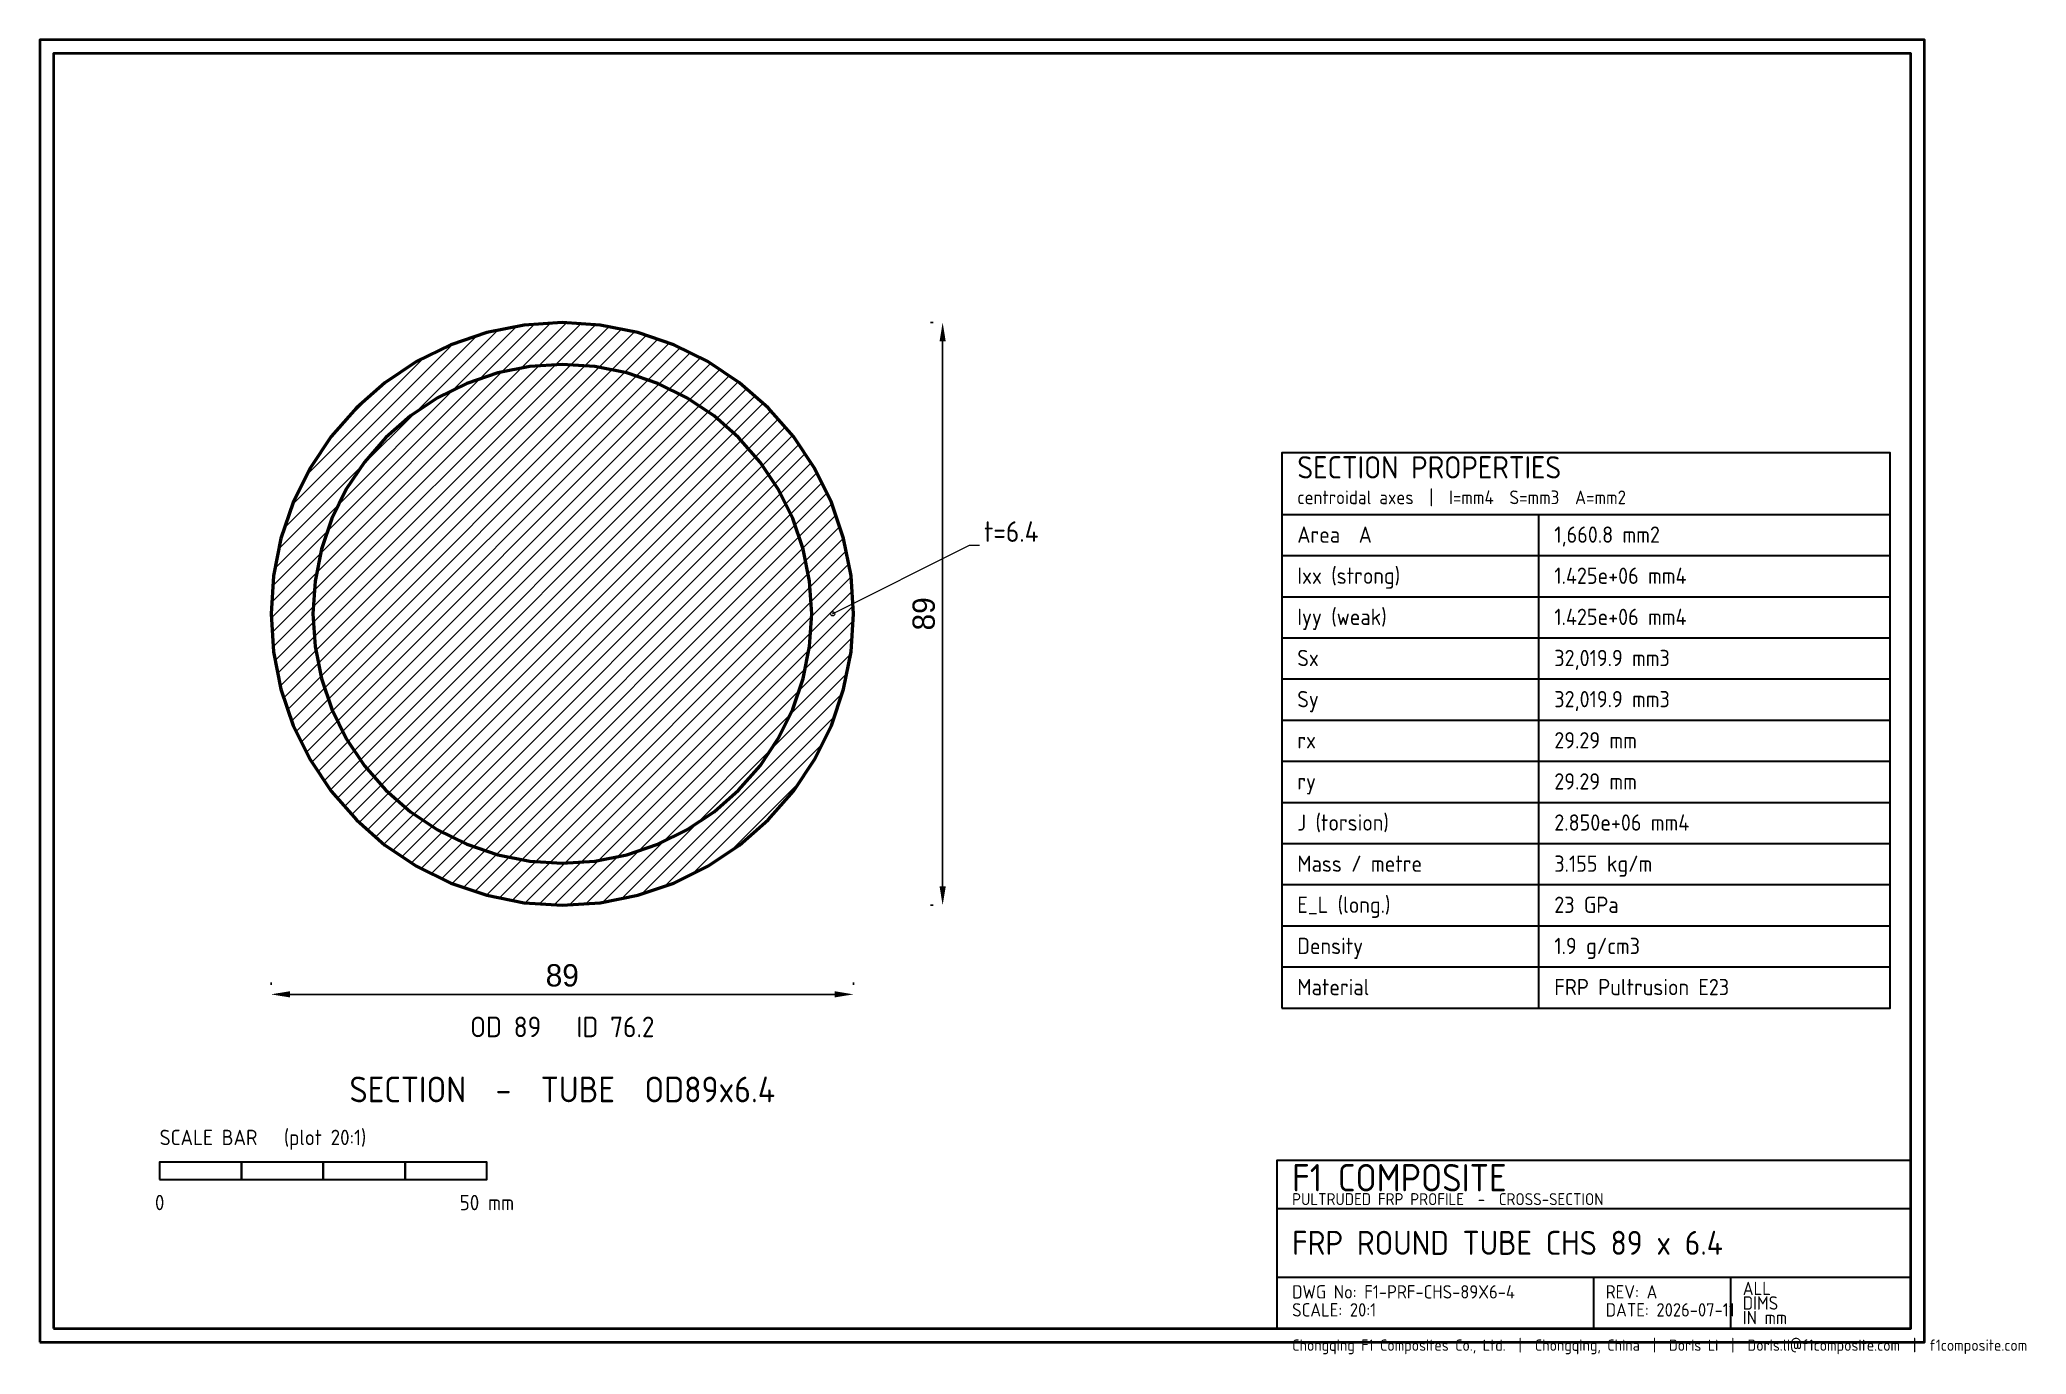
# Model space of a CAD drawing. Header units: millimetres. Extents: x 0 to 11595, y -70 to 7600.
import ezdxf
from ezdxf.enums import TextEntityAlignment as Align

# ---------------------------------------------------------------- set-up
doc = ezdxf.new("R2010")
doc.units = ezdxf.units.MM
for name, color, linetype, lineweight in [('BEAM', 4, 'CONTINUOUS', 50), ('BORDER', 250, 'CONTINUOUS', 40), ('DIM', 1, 'CONTINUOUS', 18), ('HATCH', 9, 'CONTINUOUS', 9), ('TEXT', 250, 'CONTINUOUS', 25), ('TITLE', 250, 'CONTINUOUS', 30)]:
    doc.layers.add(name, color=color, linetype=linetype, lineweight=lineweight)
doc.layers.add('NOTE', color=2, linetype='CONTINUOUS', lineweight=18, true_color=0xb45f00)
doc.styles.add('F1', font='isocp.shx')
doc.dimstyles.new('F1DIM', dxfattribs={"dimtxt": 130, "dimasz": 110, "dimexe": 70, "dimexo": 55, "dimgap": 45, "dimtad": 1, "dimdec": 0, "dimcen": 2.5, "dimclrd": 1, "dimclre": 1, "dimclrt": 1, "dimazin": 3, "dimtfac": 1, "dimtmove": 0, "dimatfit": 3})

msp = doc.modelspace()

# ---------------------------------------------------------------- hatches: boundary and pattern name
at = {"layer": 'HATCH'}
h = msp.add_hatch(dxfattribs=at)
h.set_pattern_fill('ANSI31', scale=20)
h.paths.add_polyline_path([(4750, 4250), (4735.5, 4471.9), (4692.1, 4690), (4620.6, 4900.6), (4522.2, 5100), (4398.7, 5284.9), (4252.1, 5452.1), (4084.9, 5598.7), (3900, 5722.2), (3700.6, 5820.6), (3490, 5892.1), (3271.9, 5935.5), (3050, 5950), (2828.1, 5935.5), (2610, 5892.1), (2399.4, 5820.6), (2200, 5722.2), (2015.1, 5598.7), (1847.9, 5452.1), (1701.3, 5284.9), (1577.8, 5100), (1479.4, 4900.6), (1407.9, 4690), (1364.5, 4471.9), (1350, 4250), (1364.5, 4028.1), (1407.9, 3810), (1479.4, 3599.4), (1577.8, 3400), (1701.3, 3215.1), (1847.9, 3047.9), (2015.1, 2901.3), (2200, 2777.8), (2399.4, 2679.4), (2610, 2607.9), (2828.1, 2564.5), (3050, 2550), (3271.9, 2564.5), (3490, 2607.9), (3700.6, 2679.4), (3900, 2777.8), (4084.9, 2901.3), (4252.1, 3047.9), (4398.7, 3215.1), (4522.2, 3400), (4620.6, 3599.4), (4692.1, 3810), (4735.5, 4028.1)])
h.paths.add_polyline_path([(4505.5, 4250), (4493.1, 4440), (4455.9, 4626.7), (4394.7, 4807), (4310.5, 4977.8), (4204.7, 5136.1), (4079.2, 5279.2), (3936.1, 5404.7), (3777.8, 5510.5), (3607, 5594.7), (3426.7, 5655.9), (3240, 5693.1), (3050, 5705.5), (2860, 5693.1), (2673.3, 5655.9), (2493, 5594.7), (2322.2, 5510.5), (2163.9, 5404.7), (2020.8, 5279.2), (1895.3, 5136.1), (1789.5, 4977.8), (1705.3, 4807), (1644.1, 4626.7), (1606.9, 4440), (1594.5, 4250), (1606.9, 4060), (1644.1, 3873.3), (1705.3, 3693), (1789.5, 3522.2), (1895.3, 3363.9), (2020.8, 3220.8), (2163.9, 3095.3), (2322.2, 2989.5), (2493, 2905.3), (2673.3, 2844.1), (2860, 2806.9), (3050, 2794.5), (3240, 2806.9), (3426.7, 2844.1), (3607, 2905.3), (3777.8, 2989.5), (3936.1, 3095.3), (4079.2, 3220.8), (4204.7, 3363.9), (4310.5, 3522.2), (4394.7, 3693), (4455.9, 3873.3), (4493.1, 4060)], flags=0)

# ---------------------------------------------------------------- linework, layer by layer
at = {"layer": 'BEAM'}
for points in [[(4750, 4250), (4735.5, 4471.9), (4692.1, 4690), (4620.6, 4900.6), (4522.2, 5100), (4398.7, 5284.9), (4252.1, 5452.1), (4084.9, 5598.7), (3900, 5722.2), (3700.6, 5820.6), (3490, 5892.1), (3271.9, 5935.5), (3050, 5950), (2828.1, 5935.5), (2610, 5892.1), (2399.4, 5820.6), (2200, 5722.2), (2015.1, 5598.7), (1847.9, 5452.1), (1701.3, 5284.9), (1577.8, 5100), (1479.4, 4900.6), (1407.9, 4690), (1364.5, 4471.9), (1350, 4250), (1364.5, 4028.1), (1407.9, 3810), (1479.4, 3599.4), (1577.8, 3400), (1701.3, 3215.1), (1847.9, 3047.9), (2015.1, 2901.3), (2200, 2777.8), (2399.4, 2679.4), (2610, 2607.9), (2828.1, 2564.5), (3050, 2550), (3271.9, 2564.5), (3490, 2607.9), (3700.6, 2679.4), (3900, 2777.8), (4084.9, 2901.3), (4252.1, 3047.9), (4398.7, 3215.1), (4522.2, 3400), (4620.6, 3599.4), (4692.1, 3810), (4735.5, 4028.1)], [(4505.5, 4250), (4493.1, 4440), (4455.9, 4626.7), (4394.7, 4807), (4310.5, 4977.8), (4204.7, 5136.1), (4079.2, 5279.2), (3936.1, 5404.7), (3777.8, 5510.5), (3607, 5594.7), (3426.7, 5655.9), (3240, 5693.1), (3050, 5705.5), (2860, 5693.1), (2673.3, 5655.9), (2493, 5594.7), (2322.2, 5510.5), (2163.9, 5404.7), (2020.8, 5279.2), (1895.3, 5136.1), (1789.5, 4977.8), (1705.3, 4807), (1644.1, 4626.7), (1606.9, 4440), (1594.5, 4250), (1606.9, 4060), (1644.1, 3873.3), (1705.3, 3693), (1789.5, 3522.2), (1895.3, 3363.9), (2020.8, 3220.8), (2163.9, 3095.3), (2322.2, 2989.5), (2493, 2905.3), (2673.3, 2844.1), (2860, 2806.9), (3050, 2794.5), (3240, 2806.9), (3426.7, 2844.1), (3607, 2905.3), (3777.8, 2989.5), (3936.1, 3095.3), (4079.2, 3220.8), (4204.7, 3363.9), (4310.5, 3522.2), (4394.7, 3693), (4455.9, 3873.3), (4493.1, 4060)]]:
    msp.add_lwpolyline(points, close=True, dxfattribs=at)
at = {"layer": 'BORDER'}
for points in [[(0, 0), (11000, 0), (11000, 7600), (0, 7600)], [(80, 80), (10920, 80), (10920, 7520), (80, 7520)]]:
    msp.add_lwpolyline(points, close=True, dxfattribs=at)
at = {"layer": 'NOTE'}
for p, q in [((4627.8, 4250), (5426, 4650)), ((5426, 4650), (5486, 4650))]:
    msp.add_line(p, q, dxfattribs=at)
msp.add_circle((4627.8, 4250), 12, dxfattribs=at)
at = {"layer": 'TITLE'}
for p, q in [((7250, 4830), (10800, 4830)), ((8750, 1950), (8750, 4830)), ((7250, 4590), (10800, 4590)), ((7250, 4350), (10800, 4350)), ((7250, 4110), (10800, 4110)), ((7250, 3870), (10800, 3870)), ((7250, 3630), (10800, 3630)), ((7250, 3390), (10800, 3390)), ((7250, 3150), (10800, 3150)), ((7250, 2910), (10800, 2910)), ((7250, 2670), (10800, 2670)), ((7250, 2430), (10800, 2430)), ((7250, 2190), (10800, 2190)), ((7250, 1950), (10800, 1950)), ((7220, 780), (10920, 780)), ((7220, 380), (10920, 380)), ((9070, 80), (9070, 380)), ((9870, 80), (9870, 380))]:
    msp.add_line(p, q, dxfattribs=at)
for points in [[(7250, 1950), (10800, 1950), (10800, 5190), (7250, 5190)], [(700, 950), (1177.5, 950), (1177.5, 1050), (700, 1050)], [(1177.5, 950), (1655.1, 950), (1655.1, 1050), (1177.5, 1050)], [(1655.1, 950), (2132.6, 950), (2132.6, 1050), (1655.1, 1050)], [(2132.6, 950), (2610.1, 950), (2610.1, 1050), (2132.6, 1050)], [(7220, 80), (10920, 80), (10920, 1060), (7220, 1060)]]:
    msp.add_lwpolyline(points, close=True, dxfattribs=at)

# ---------------------------------------------------------------- texts
at = {"layer": 'NOTE', "style": 'F1'}
msp.add_text('t=6.4', height=120, dxfattribs=at).set_placement((5511, 4670))
msp.add_text('OD 89   ID 76.2', height=120, dxfattribs=at).set_placement((3050, 1780), align=Align.CENTER)
at = {"layer": 'TEXT', "style": 'F1'}
for s, height, p in [('centroidal axes  |  I=mm4  S=mm3  A=mm2', 80, (7340, 4890)), ('Area  A', 95, (7340, 4665)), ('1,660.8 mm2', 95, (8840, 4665)), ('Ixx (strong)', 95, (7340, 4425)), ('1.425e+06 mm4', 95, (8840, 4425)), ('Iyy (weak)', 95, (7340, 4185)), ('1.425e+06 mm4', 95, (8840, 4185)), ('Sx', 95, (7340, 3945)), ('32,019.9 mm3', 95, (8840, 3945)), ('Sy', 95, (7340, 3705)), ('32,019.9 mm3', 95, (8840, 3705)), ('rx', 95, (7340, 3465)), ('29.29 mm', 95, (8840, 3465)), ('ry', 95, (7340, 3225)), ('29.29 mm', 95, (8840, 3225)), ('J (torsion)', 95, (7340, 2985)), ('2.850e+06 mm4', 95, (8840, 2985)), ('Mass / metre', 95, (7340, 2745)), ('3.155 kg/m', 95, (8840, 2745)), ('E_L (long.)', 95, (7340, 2505)), ('23 GPa', 95, (8840, 2505)), ('Density', 95, (7340, 2265)), ('1.9 g/cm3', 95, (8840, 2265)), ('Material', 95, (7340, 2025)), ('FRP Pultrusion E23', 95, (8840, 2025)), ('SCALE BAR   (plot 20:1)', 90, (700, 1150)), ('Chongqing F1 Composites Co., Ltd.  |  Chongqing, China  |  Doris Li  |  Doris.li@f1composite.com  |  f1composite.com', 66, (7310, -50))]:
    msp.add_text(s, height=height, dxfattribs=at).set_placement(p)
for s, p in [('0', (700, 770)), ('50 mm', (2610.1, 770))]:
    msp.add_text(s, height=90, dxfattribs=at).set_placement(p, align=Align.CENTER)
at = {"layer": 'TITLE', "style": 'F1'}
for s, height, p in [('SECTION PROPERTIES', 130, (7340, 5040)), ('F1 COMPOSITE', 160, (7310, 880)), ('PULTRUDED FRP PROFILE  -  CROSS-SECTION', 70, (7310, 800)), ('FRP ROUND TUBE CHS 89 x 6.4', 140, (7310, 510)), ('ALL', 78, (9940, 275)), ('DWG No: F1-PRF-CHS-89X6-4', 78, (7310, 255)), ('REV: A', 78, (9140, 255)), ('DIMS', 78, (9940, 190)), ('SCALE: 20:1', 78, (7310, 150)), ('DATE: 2026-07-11', 78, (9140, 150)), ('IN mm', 78, (9940, 105))]:
    msp.add_text(s, height=height, dxfattribs=at).set_placement(p)
msp.add_text('SECTION  -  TUBE  OD89x6.4', height=150, dxfattribs=at).set_placement((3050, 1400), align=Align.CENTER)

# ---------------------------------------------------------------- dimensions: what is measured, and where the dimension line sits
at = {"layer": 'DIM'}
msp.add_linear_dim(base=(5270, 2550), p1=(5270, 2550), p2=(5270, 5950), angle=90, text='89', dimstyle='F1DIM', dxfattribs=at).render()
msp.add_linear_dim(base=(1350, 2030), p1=(1350, 2030), p2=(4750, 2030), text='89', dimstyle='F1DIM', dxfattribs=at).render()

doc.saveas('drawing.dxf')
